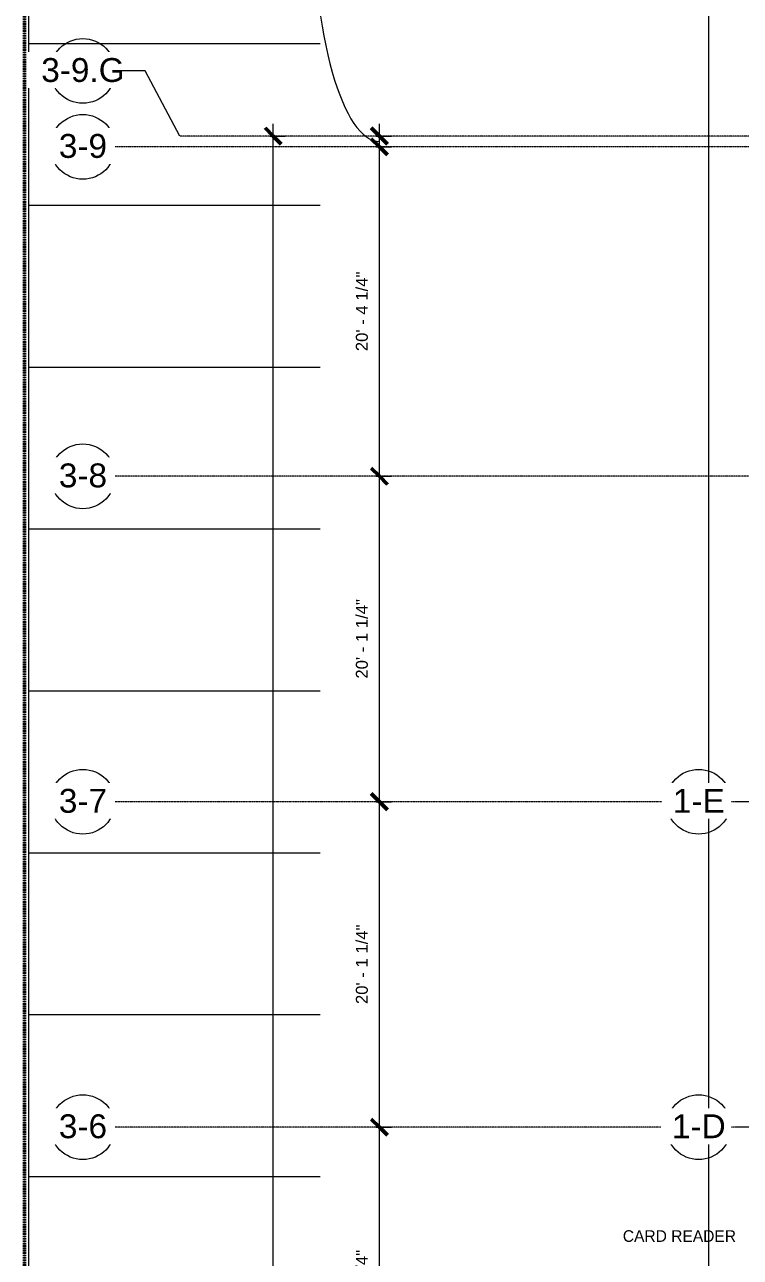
# Model space of a CAD drawing. Header units: inches. Extents: x 15537 to 31673, y -30778 to -16067.
# Drawn here: x 21404 to 21935, y -21723 to -20809 of the extents above; entities that cross this region are included whole.
import ezdxf

# ---------------------------------------------------------------- set-up
doc = ezdxf.new("R2010")
doc.units = ezdxf.units.IN
doc.header["$MEASUREMENT"] = 0
doc.linetypes.add('Grid Line 1_2_', pattern=[0.875, 0.5, -0.125, 0.125, -0.125])
doc.linetypes.add('Hidden', pattern=[0.28125, 0.1875, -0.09375])
for name, color, linetype, lineweight in [('A-ANNO-DIMS', 211, 'Continuous', 9), ('A-ANNO-DIMS-96', 211, 'Continuous', 9), ('A-PROP-SBCK', 71, 'Hidden', 50), ('Conc', 7, 'Continuous', 9), ('G-ANNO-TEXT', 231, 'Continuous', 9), ('PAINT', 190, 'Continuous', 9), ('S-GRID', 1, 'Continuous', 9), ('S-GRID-IDEN', 1, 'Continuous', 9)]:
    doc.layers.add(name, color=color, linetype=linetype, lineweight=lineweight)
doc.styles.add('Arial', font='arial.ttf', dxfattribs={"height": 17.703593})
doc.styles.add('Arial_1', font='arial.ttf', dxfattribs={"height": 8.851796})
doc.styles.add('Century Gothic', font='GOTHIC.TTF', dxfattribs={"height": 8.622671})
doc.dimstyles.new('Linear_-_3_32__Arial', dxfattribs={"dimscale": 12, "dimtxt": 9, "dimasz": 1, "dimexe": 0.75, "dimexo": 0.5, "dimgap": 0.5, "dimtad": 1, "dimdec": 4, "dimrnd": 0.0625, "dimzin": 1, "dimdsep": 46, "dimlunit": 4, "dimtxsty": 'Arial_1', "dimblk1": 'OBLIQUE', "dimblk2": 'OBLIQUE', "dimsah": 1, "dimcen": 0.09, "dimdle": 0.75, "dimazin": 0, "dimtfac": 1, "dimtdec": 4, "dimtix": 1, "dimtmove": 1, "dimatfit": 3, "dimfxl": 1, "dimtvp": 1, "dimtfill": 1, "dimfrac": 2, "dimtolj": 1, "dimtzin": 0, "dimarcsym": 2})
doc.dimstyles.new('Linear_-_3_32__Arial_1', dxfattribs={"dimscale": 12, "dimtxt": 9, "dimasz": 1, "dimexe": 0.75, "dimexo": 0.5, "dimgap": 0.5, "dimtad": 1, "dimdec": 4, "dimrnd": 0.0625, "dimzin": 1, "dimdsep": 46, "dimlunit": 4, "dimtxsty": 'Arial_1', "dimblk1": 'OBLIQUE', "dimblk2": 'OBLIQUE', "dimsah": 1, "dimcen": 0.09, "dimdle": 0.75, "dimazin": 0, "dimtfac": 1, "dimtdec": 4, "dimtix": 1, "dimtmove": 0, "dimatfit": 3, "dimfxl": 1, "dimtvp": 1, "dimtfill": 1, "dimfrac": 2, "dimtolj": 1, "dimtzin": 0, "dimarcsym": 2})

# ---------------------------------------------------------------- blocks, each defined once
blk = doc.blocks.new('Grid - Grid Head - Circle-14747-First Floor Plan - Enlarged')
at = {"layer": 'S-GRID-IDEN'}
blk.add_circle((0, 0), 0.25, dxfattribs=at)
blk = doc.blocks.new('DIMBLOCK7-First Floor Plan - Enlarged')
at = {"layer": 'A-ANNO-DIMS-96', "lineweight": 50}
for p, q in [((21667.29, -21626.3), (21661.29, -21620.3)), ((21667.29, -21626.3), (21673.29, -21632.3)), ((21667.29, -21867.55), (21661.29, -21861.55)), ((21667.29, -21867.55), (21673.29, -21873.55))]:
    blk.add_line(p, q, dxfattribs=at)
at = {"layer": 'A-ANNO-DIMS-96'}
for p, q in [((21664.81, -21626.3), (21676.29, -21626.3)), ((21667.29, -21626.3), (21664.81, -21626.3)), ((21667.29, -21867.55), (21667.29, -21626.3)), ((21664.81, -21867.55), (21676.29, -21867.55)), ((21667.29, -21867.55), (21664.81, -21867.55))]:
    blk.add_line(p, q, dxfattribs=at)
at = {"layer": 'A-ANNO-DIMS-96', "color": 0, "insert": (21649.81, -21776.28), "char_height": 8.8518, "width": 70.4492, "attachment_point": 1, "rotation": 90, "line_spacing_factor": 0.938532, "style": 'Arial_1', "bg_fill": 3, "box_fill_scale": 1.25, "bg_fill_color": 0, "bg_fill_transparency": 0}
blk.add_mtext('20\' - 1 1/4"', dxfattribs=at)
blk = doc.blocks.new('_Oblique')
at = {"color": 0, "linetype": 'ByBlock', "lineweight": -2}
blk.add_line((-0.5, -0.5), (0.5, 0.5), dxfattribs=at)
blk = doc.blocks.new('DIMBLOCK8-First Floor Plan - Enlarged')
at = {"layer": 'A-ANNO-DIMS-96', "lineweight": 50}
for p, q in [((21667.29, -21385.05), (21661.29, -21379.05)), ((21667.29, -21385.05), (21673.29, -21391.05)), ((21667.29, -21626.3), (21661.29, -21620.3)), ((21667.29, -21626.3), (21673.29, -21632.3))]:
    blk.add_line(p, q, dxfattribs=at)
at = {"layer": 'A-ANNO-DIMS-96'}
for p, q in [((21664.81, -21385.05), (21676.29, -21385.05)), ((21667.29, -21385.05), (21664.81, -21385.05)), ((21667.29, -21626.3), (21667.29, -21385.05)), ((21664.81, -21626.3), (21676.29, -21626.3)), ((21667.29, -21626.3), (21664.81, -21626.3))]:
    blk.add_line(p, q, dxfattribs=at)
at = {"layer": 'A-ANNO-DIMS-96', "color": 0, "insert": (21649.81, -21535.03), "char_height": 8.8518, "width": 70.4492, "attachment_point": 1, "rotation": 90, "line_spacing_factor": 0.938532, "style": 'Arial_1', "bg_fill": 3, "box_fill_scale": 1.25, "bg_fill_color": 0, "bg_fill_transparency": 0}
blk.add_mtext('20\' - 1 1/4"', dxfattribs=at)
blk = doc.blocks.new('DIMBLOCK9-First Floor Plan - Enlarged')
at = {"layer": 'A-ANNO-DIMS-96', "lineweight": 50}
for p, q in [((21667.29, -21143.8), (21661.29, -21137.8)), ((21667.29, -21143.8), (21673.29, -21149.8)), ((21667.29, -21385.05), (21661.29, -21379.05)), ((21667.29, -21385.05), (21673.29, -21391.05))]:
    blk.add_line(p, q, dxfattribs=at)
at = {"layer": 'A-ANNO-DIMS-96'}
for p, q in [((21664.81, -21143.8), (21676.29, -21143.8)), ((21667.29, -21143.8), (21664.81, -21143.8)), ((21667.29, -21385.05), (21667.29, -21143.8)), ((21664.81, -21385.05), (21676.29, -21385.05)), ((21667.29, -21385.05), (21664.81, -21385.05))]:
    blk.add_line(p, q, dxfattribs=at)
at = {"layer": 'A-ANNO-DIMS-96', "color": 0, "insert": (21649.81, -21293.78), "char_height": 8.8518, "width": 70.4492, "attachment_point": 1, "rotation": 90, "line_spacing_factor": 0.938532, "style": 'Arial_1', "bg_fill": 3, "box_fill_scale": 1.25, "bg_fill_color": 0, "bg_fill_transparency": 0}
blk.add_mtext('20\' - 1 1/4"', dxfattribs=at)
blk = doc.blocks.new('DIMBLOCK10-First Floor Plan - Enlarged')
at = {"layer": 'A-ANNO-DIMS-96', "lineweight": 50}
for p, q in [((21667.29, -20899.55), (21661.29, -20893.55)), ((21667.29, -20899.55), (21673.29, -20905.55)), ((21667.29, -21143.8), (21661.29, -21137.8)), ((21667.29, -21143.8), (21673.29, -21149.8))]:
    blk.add_line(p, q, dxfattribs=at)
at = {"layer": 'A-ANNO-DIMS-96'}
for p, q in [((21664.81, -20899.55), (21676.29, -20899.55)), ((21667.29, -20899.55), (21664.81, -20899.55)), ((21667.29, -21143.8), (21667.29, -20899.55)), ((21664.81, -21143.8), (21676.29, -21143.8)), ((21667.29, -21143.8), (21664.81, -21143.8))]:
    blk.add_line(p, q, dxfattribs=at)
at = {"layer": 'A-ANNO-DIMS-96', "color": 0, "insert": (21649.81, -21051.03), "char_height": 8.8518, "width": 70.4492, "attachment_point": 1, "rotation": 90, "line_spacing_factor": 0.938532, "style": 'Arial_1', "bg_fill": 3, "box_fill_scale": 1.25, "bg_fill_color": 0, "bg_fill_transparency": 0}
blk.add_mtext('20\' - 4 1/4"', dxfattribs=at)
blk = doc.blocks.new('DIMBLOCK11-First Floor Plan - Enlarged')
at = {"layer": 'A-ANNO-DIMS-96', "lineweight": 50}
for p, q in [((21667.29, -20891.55), (21661.29, -20885.55)), ((21667.29, -20899.55), (21661.29, -20893.55)), ((21667.29, -20891.55), (21673.29, -20897.55)), ((21667.29, -20899.55), (21673.29, -20905.55))]:
    blk.add_line(p, q, dxfattribs=at)
at = {"layer": 'A-ANNO-DIMS-96'}
for p, q in [((21667.29, -20899.55), (21667.29, -20882.55)), ((21664.81, -20891.55), (21676.29, -20891.55)), ((21667.29, -20891.55), (21664.81, -20891.55)), ((21664.81, -20899.55), (21676.29, -20899.55)), ((21667.29, -20899.55), (21664.81, -20899.55))]:
    blk.add_line(p, q, dxfattribs=at)
blk.add_ellipse((21667.29, -20719.93), major_axis=(0, 175.62), ratio=0.281625, start_param=1.570796, end_param=3.141593, dxfattribs=at)
at = {"layer": 'A-ANNO-DIMS-96', "color": 0, "insert": (21613.27, -20719.93), "char_height": 8.8518, "width": 163.9938, "attachment_point": 1, "rotation": 90, "line_spacing_factor": 0.938532, "style": 'Arial_1', "bg_fill": 3, "box_fill_scale": 1.25, "bg_fill_color": 0, "bg_fill_transparency": 0}
blk.add_mtext('0\' - 8" GIRT @ 1-STORY', dxfattribs=at)
blk = doc.blocks.new('DIMBLOCK43-First Floor Plan - Enlarged')
at = {"layer": 'A-ANNO-DIMS-96', "lineweight": 50}
for p, q in [((21588.48, -20891.55), (21582.48, -20885.55)), ((21588.48, -20891.55), (21594.48, -20897.55)), ((21588.48, -22795.3), (21582.48, -22789.3)), ((21588.48, -22795.3), (21594.48, -22801.3))]:
    blk.add_line(p, q, dxfattribs=at)
at = {"layer": 'A-ANNO-DIMS-96'}
for p, q in [((21588.48, -22804.3), (21588.48, -20882.55)), ((21586, -20891.55), (21597.48, -20891.55)), ((21588.48, -20891.55), (21586, -20891.55)), ((21586, -22795.3), (21597.48, -22795.3)), ((21588.48, -22795.3), (21586, -22795.3))]:
    blk.add_line(p, q, dxfattribs=at)
at = {"layer": 'A-ANNO-DIMS-96', "color": 0, "insert": (21571, -21876.17), "char_height": 8.8518, "width": 78.5908, "attachment_point": 1, "rotation": 90, "line_spacing_factor": 0.938532, "style": 'Arial_1', "bg_fill": 3, "box_fill_scale": 1.25, "bg_fill_color": 0, "bg_fill_transparency": 0}
blk.add_mtext('158\' - 7 3/4"', dxfattribs=at)

msp = doc.modelspace()

# ---------------------------------------------------------------- linework, layer by layer
at = {"layer": 'A-PROP-SBCK'}
msp.add_line((21404.23523, -23401.2537), (21404.23523, -19438.18055), dxfattribs=at)
at = {"layer": 'Conc'}
for p, q in [((21911.23523, -19983.10055), (21911.23523, -22983.08555)), ((21407.23523, -22923.08555), (21407.23523, -19989.33555))]:
    msp.add_line(p, q, dxfattribs=at)
at = {"layer": 'PAINT'}
for p, q in [((21623.23523, -20823.08555), (21407.23523, -20823.08555)), ((21623.23523, -20943.08555), (21407.23523, -20943.08555)), ((21623.23523, -21063.08555), (21407.23523, -21063.08555)), ((21623.23523, -21183.08555), (21407.23523, -21183.08555)), ((21623.23523, -21303.08555), (21407.23523, -21303.08555)), ((21623.23523, -21423.08555), (21407.23523, -21423.08555)), ((21623.23523, -21543.08555), (21407.23523, -21543.08555)), ((21623.23523, -21663.08555), (21407.23523, -21663.08555))]:
    msp.add_line(p, q, dxfattribs=at)
at = {"layer": 'S-GRID'}
msp.add_line((21519.35909, -20891.55281), (21493.53848, -20843.27797), dxfattribs=at)

# ---------------------------------------------------------------- block references
at = {"layer": 'S-GRID-IDEN', "xscale": 95.99999999999994, "yscale": 95.99999999999994, "zscale": 95.99999999999994}
for p, rotation in [((21447.35909, -20843.27797), 89.9999999999999), ((21447.35909, -20899.55281), 89.9999999999999), ((21447.35909, -21143.80281), 89.9999999999999), ((21447.35909, -21385.05281), 89.99999999999984), ((21904.01523, -21385.05281), 89.99999999999984), ((21447.35909, -21626.30281), 89.99999999999984), ((21904.01523, -21626.30281), 89.99999999999984)]:
    msp.add_blockref('Grid - Grid Head - Circle-14747-First Floor Plan - Enlarged', p, dxfattribs=dict(at, rotation=rotation))

# ---------------------------------------------------------------- texts
at = {"layer": 'G-ANNO-TEXT', "color": 145, "insert": (21847.7711, -21702.69673), "char_height": 8.6226708, "width": 98.604, "attachment_point": 1, "line_spacing_factor": 0.984117, "style": 'Century Gothic'}
msp.add_mtext('CARD READER', dxfattribs=at)

# ---------------------------------------------------------------- next in the draw order: texts
at = {"layer": 'S-GRID-IDEN', "char_height": 17.703593, "attachment_point": 2, "line_spacing_factor": 0.938532, "style": 'Arial', "bg_fill": 3, "box_fill_scale": 1.25, "bg_fill_color": 0, "bg_fill_transparency": 0}
for s, insert, width in [('3-9.G', (21447.45658, -20833.74823), 73.656), ('3-9', (21447.45658, -20890.02306), 42.552), ('3-8', (21447.45658, -21134.27306), 42.552), ('3-7', (21447.45658, -21375.52306), 42.552), ('3-6', (21447.45658, -21616.77306), 42.552)]:
    msp.add_mtext(s, dxfattribs=dict(at, insert=insert, width=width))

# ---------------------------------------------------------------- next in the draw order: linework, layer by layer
at = {"layer": 'S-GRID'}
msp.add_line((21493.53848, -20843.27797), (21471.35909, -20843.27797), dxfattribs=at)
at = {"layer": 'S-GRID', "linetype": 'Grid Line 1_2_'}
for p, q in [((22765.01217, -21143.80281), (21471.35909, -21143.80281)), ((26427.34156, -21385.05281), (21471.35909, -21385.05281)), ((26427.34156, -21626.30281), (21471.35909, -21626.30281))]:
    msp.add_line(p, q, dxfattribs=at)

# ---------------------------------------------------------------- next in the draw order: texts
at = {"layer": 'S-GRID-IDEN', "char_height": 17.703593, "attachment_point": 2, "line_spacing_factor": 0.938532, "style": 'Arial', "bg_fill": 3, "box_fill_scale": 1.25, "bg_fill_color": 0, "bg_fill_transparency": 0}
for s, insert, width in [('1-E', (21904.11272, -21375.52306), 45.792), ('1-D', (21904.11272, -21616.77306), 47.304)]:
    msp.add_mtext(s, dxfattribs=dict(at, insert=insert, width=width))

# ---------------------------------------------------------------- next in the draw order: dimensions: what is measured, and where the dimension line sits
at = {"layer": 'A-ANNO-DIMS'}
dim = msp.add_linear_dim(base=(21667.29342, -21626.30281), p1=(21658.80814, -21867.55281), p2=(21658.80814, -21626.30281), angle=90, dimstyle='Linear_-_3_32__Arial_1', override={"dimpost": '<>', "dimfxl": 241.25}, dxfattribs=at)
dim.commit()
dim.dimension.update_dxf_attribs({"geometry": 'DIMBLOCK7-First Floor Plan - Enlarged', "text_midpoint": (21656.71657, -21746.92781)})

# ---------------------------------------------------------------- next in the draw order: linework, layer by layer
at = {"layer": 'S-GRID', "linetype": 'Grid Line 1_2_'}
for p, q in [((27097.46684, -21385.05281), (21928.01523, -21385.05281)), ((27097.46684, -21626.30281), (21928.01523, -21626.30281))]:
    msp.add_line(p, q, dxfattribs=at)

# ---------------------------------------------------------------- next in the draw order: dimensions: what is measured, and where the dimension line sits
at = {"layer": 'A-ANNO-DIMS'}
dim = msp.add_linear_dim(base=(21667.29342, -21385.05281), p1=(21658.80814, -21626.30281), p2=(21658.80814, -21385.05281), angle=90, dimstyle='Linear_-_3_32__Arial_1', override={"dimpost": '<>', "dimfxl": 241.25}, dxfattribs=at)
dim.commit()
dim.dimension.update_dxf_attribs({"geometry": 'DIMBLOCK8-First Floor Plan - Enlarged', "text_midpoint": (21656.71657, -21505.67781)})

# ---------------------------------------------------------------- next in the draw order: dimensions: what is measured, and where the dimension line sits
dim = msp.add_linear_dim(base=(21667.29342, -21143.80281), p1=(21658.80814, -21385.05281), p2=(21658.80814, -21143.80281), angle=90, dimstyle='Linear_-_3_32__Arial_1', override={"dimpost": '<>', "dimfxl": 241.25}, dxfattribs=at)
dim.commit()
dim.dimension.update_dxf_attribs({"geometry": 'DIMBLOCK9-First Floor Plan - Enlarged', "text_midpoint": (21656.71657, -21264.42781)})

# ---------------------------------------------------------------- next in the draw order: dimensions: what is measured, and where the dimension line sits
dim = msp.add_linear_dim(base=(21667.29342, -20899.55281), p1=(21658.80814, -21143.80281), p2=(21658.80814, -20899.55281), angle=90, dimstyle='Linear_-_3_32__Arial_1', override={"dimpost": '<>', "dimfxl": 244.25}, dxfattribs=at)
dim.commit()
dim.dimension.update_dxf_attribs({"geometry": 'DIMBLOCK10-First Floor Plan - Enlarged', "text_midpoint": (21656.71657, -21021.67781)})

# ---------------------------------------------------------------- next in the draw order: dimensions: what is measured, and where the dimension line sits
dim = msp.add_linear_dim(base=(21667.29342, -20891.55281), p1=(21658.80814, -20899.55281), p2=(21658.80814, -20891.55281), angle=90, dimstyle='Linear_-_3_32__Arial', override={"dimpost": '<>GIRT @ 1-STORY', "dimfxl": 8}, dxfattribs=at)
dim.commit()
dim.dimension.update_dxf_attribs({"geometry": 'DIMBLOCK11-First Floor Plan - Enlarged', "text_midpoint": (21619.17611, -20637.9359), "dimtype": 160, "text_rotation": 90})

# ---------------------------------------------------------------- next in the draw order: linework, layer by layer
at = {"layer": 'S-GRID', "linetype": 'Grid Line 1_2_'}
for p, q in [((22871.85188, -20891.55281), (21519.35909, -20891.55281)), ((22871.85188, -20899.55281), (21471.35909, -20899.55281))]:
    msp.add_line(p, q, dxfattribs=at)

# ---------------------------------------------------------------- next in the draw order: dimensions: what is measured, and where the dimension line sits
at = {"layer": 'A-ANNO-DIMS'}
dim = msp.add_linear_dim(base=(21588.48258, -20891.55281), p1=(21579.99729, -22795.30281), p2=(21579.99729, -20891.55281), angle=90, dimstyle='Linear_-_3_32__Arial_1', override={"dimpost": '<>', "dimfxl": 1903.75}, dxfattribs=at)
dim.commit()
dim.dimension.update_dxf_attribs({"geometry": 'DIMBLOCK43-First Floor Plan - Enlarged', "text_midpoint": (21577.90271, -21843.42781)})

doc.saveas('drawing.dxf')
